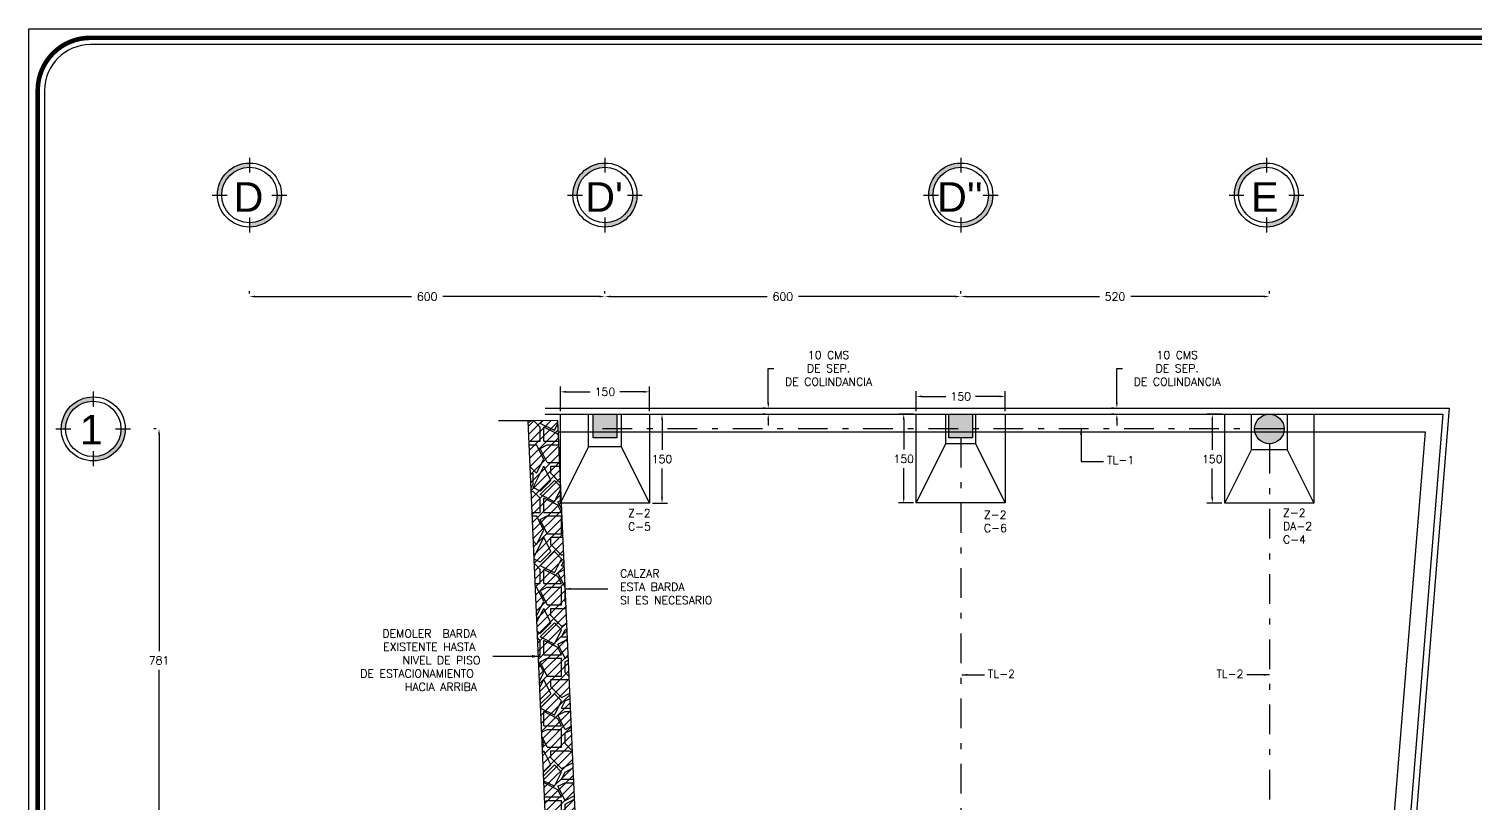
# Model space of a CAD drawing. Header units: millimetres. Extents: x -478 to -58, y -79 to 80.
# Drawn here: x -478.24 to -453.85, y 54.44 to 67.5 of the extents above; entities that cross this region are included whole.
import ezdxf
from ezdxf.enums import TextEntityAlignment as Align

# ---------------------------------------------------------------- set-up
doc = ezdxf.new("R2010")
doc.units = ezdxf.units.MM
doc.header["$MEASUREMENT"] = 0
doc.linetypes.add('DASHDOT2', pattern=[0.5, 0.25, -0.125, 0, -0.125])
doc.layers.get('Defpoints').update_dxf_attribs({"color": 71})
for name, color, linetype in [('cimentacion', 2, 'Continuous'), ('COLUMNAS', 7, 'Continuous'), ('L1', 1, 'Continuous'), ('MURO', 4, 'Continuous'), ('texto', 5, 'Continuous'), ('trabes', 9, 'DASHDOT2')]:
    doc.layers.add(name, color=color, linetype=linetype)
doc.styles.add('ARIAL', font='arial.ttf')
doc.styles.add('PEQ', font='simplex.shx', dxfattribs={"height": 0.09})
doc.styles.add('ROMANS', font='simplex.shx')
doc.dimstyles.new('STANDARD$0', dxfattribs={"dimtxt": 0.135, "dimasz": 0.095, "dimexe": 0.09, "dimexo": 0.05, "dimgap": 0.09, "dimtad": 0, "dimtih": 1, "dimtoh": 1, "dimdec": 0, "dimlfac": 100, "dimzin": 0, "dimdsep": 46, "dimtxsty": 'ROMANS', "dimcen": 0.09, "dimclrd": 1, "dimclre": 1, "dimclrt": 5, "dimadec": 0, "dimazin": 0, "dimtfac": 1, "dimtdec": 0, "dimtofl": 0, "dimtmove": 0, "dimatfit": 1, "dimfxl": 1, "dimtolj": 1, "dimtzin": 0, "dimarcsym": 0})

# ---------------------------------------------------------------- blocks, each defined once
blk = doc.blocks.new('EJES CREADOS')
h = blk.add_hatch(color=3)
h.paths.add_polyline_path([(-374.239, 17.488), (-374.167, 17.488, -0.414214), (-373.699, 17.956), (-373.699, 18.028, 0.414214)])
h.paths.add_polyline_path([(-373.159, 17.488), (-373.231, 17.488, -0.414214), (-373.699, 17.02), (-373.699, 16.948, 0.414214)])
at = {"color": 3}
for points in [[(-373.699, 18.118), (-373.699, 17.866)], [(-374.329, 17.488), (-374.077, 17.488)], [(-373.321, 17.488), (-373.069, 17.488)], [(-373.699, 17.11), (-373.699, 16.858)]]:
    blk.add_lwpolyline(points, dxfattribs=at)
for radius in [0.54, 0.468]:
    blk.add_circle((-373.699, 17.488), radius, dxfattribs=at)
blk = doc.blocks.new('*D20')
at = {"layer": 'COLUMNAS', "color": 1, "lineweight": -2}
for p, q in [((-476.097, 60.751), (-476.137, 60.751)), ((-476.047, 60.656), (-476.047, 57.001)), ((-476.047, 53.032), (-476.047, 56.686)), ((-476.097, 52.937), (-476.137, 52.937))]:
    blk.add_line(p, q, dxfattribs=at)
at = {"layer": 'COLUMNAS', "color": 1}
for points in [[(-476.063, 60.656), (-476.031, 60.656), (-476.047, 60.751)], [(-476.063, 53.032), (-476.031, 53.032), (-476.047, 52.937)]]:
    blk.add_solid(points, dxfattribs=at)
at = {"layer": 'Defpoints', "color": 0}
for p in [(-476.047, 60.751), (-476.047, 52.937), (-476.047, 52.937)]:
    blk.add_point(p, dxfattribs=at)
at = {"layer": 'COLUMNAS', "color": 5, "insert": (-476.047, 56.844), "char_height": 0.135, "attachment_point": 5, "style": 'ROMANS'}
blk.add_mtext('\\A1;781', dxfattribs=at)
blk = doc.blocks.new('*D26')
at = {"layer": 'COLUMNAS', "color": 1, "lineweight": -2}
for p, q in [((-474.522, 63.034), (-474.522, 63.074)), ((-474.427, 62.984), (-471.787, 62.984)), ((-468.621, 62.984), (-471.26, 62.984)), ((-468.526, 63.034), (-468.526, 63.074))]:
    blk.add_line(p, q, dxfattribs=at)
at = {"layer": 'COLUMNAS', "color": 1}
for points in [[(-474.427, 62.999), (-474.427, 62.968), (-474.522, 62.984)], [(-468.621, 62.999), (-468.621, 62.968), (-468.526, 62.984)]]:
    blk.add_solid(points, dxfattribs=at)
at = {"layer": 'Defpoints', "color": 0}
for p in [(-474.522, 62.984), (-468.526, 62.984), (-468.526, 62.984)]:
    blk.add_point(p, dxfattribs=at)
at = {"layer": 'COLUMNAS', "color": 5, "insert": (-471.524, 62.984), "char_height": 0.135, "attachment_point": 5, "style": 'ROMANS'}
blk.add_mtext('\\A1;600', dxfattribs=at)
blk = doc.blocks.new('*D27')
at = {"layer": 'COLUMNAS', "color": 1, "lineweight": -2}
for p, q in [((-468.526, 63.034), (-468.526, 63.074)), ((-468.431, 62.984), (-465.788, 62.984)), ((-462.619, 62.984), (-465.261, 62.984)), ((-462.524, 63.034), (-462.524, 63.074))]:
    blk.add_line(p, q, dxfattribs=at)
at = {"layer": 'COLUMNAS', "color": 1}
for points in [[(-468.431, 62.999), (-468.431, 62.968), (-468.526, 62.984)], [(-462.619, 62.999), (-462.619, 62.968), (-462.524, 62.984)]]:
    blk.add_solid(points, dxfattribs=at)
at = {"layer": 'Defpoints', "color": 0}
for p in [(-468.526, 62.984), (-462.524, 62.984), (-462.524, 62.984)]:
    blk.add_point(p, dxfattribs=at)
at = {"layer": 'COLUMNAS', "color": 5, "insert": (-465.525, 62.984), "char_height": 0.135, "attachment_point": 5, "style": 'ROMANS'}
blk.add_mtext('\\A1;600', dxfattribs=at)
blk = doc.blocks.new('*D28')
at = {"layer": 'COLUMNAS', "color": 1, "lineweight": -2}
for p, q in [((-462.524, 63.034), (-462.524, 63.074)), ((-462.429, 62.984), (-460.185, 62.984)), ((-457.414, 62.984), (-459.658, 62.984)), ((-457.319, 63.034), (-457.319, 63.074))]:
    blk.add_line(p, q, dxfattribs=at)
at = {"layer": 'COLUMNAS', "color": 1}
for points in [[(-462.429, 62.999), (-462.429, 62.968), (-462.524, 62.984)], [(-457.414, 62.999), (-457.414, 62.968), (-457.319, 62.984)]]:
    blk.add_solid(points, dxfattribs=at)
at = {"layer": 'Defpoints', "color": 0}
for p in [(-462.524, 62.984), (-457.319, 62.984), (-457.319, 62.984)]:
    blk.add_point(p, dxfattribs=at)
at = {"layer": 'COLUMNAS', "color": 5, "insert": (-459.922, 62.984), "char_height": 0.135, "attachment_point": 5, "style": 'ROMANS'}
blk.add_mtext('\\A1;520', dxfattribs=at)
blk = doc.blocks.new('*D43')
at = {"layer": 'COLUMNAS', "color": 1, "lineweight": -2}
for p, q in [((-469.276, 61.049), (-469.276, 61.466)), ((-469.181, 61.376), (-468.776, 61.376)), ((-467.871, 61.376), (-468.275, 61.376)), ((-467.776, 61.049), (-467.776, 61.466))]:
    blk.add_line(p, q, dxfattribs=at)
at = {"layer": 'COLUMNAS', "color": 1}
for points in [[(-469.181, 61.392), (-469.181, 61.36), (-469.276, 61.376)], [(-467.871, 61.392), (-467.871, 61.36), (-467.776, 61.376)]]:
    blk.add_solid(points, dxfattribs=at)
at = {"layer": 'Defpoints', "color": 0}
for p in [(-467.776, 61.376), (-469.276, 60.999), (-467.776, 60.999)]:
    blk.add_point(p, dxfattribs=at)
at = {"layer": 'COLUMNAS', "color": 5, "insert": (-468.526, 61.376), "char_height": 0.135, "attachment_point": 5, "style": 'ROMANS'}
blk.add_mtext('\\A1;150', dxfattribs=at)
blk = doc.blocks.new('*D44')
at = {"layer": 'COLUMNAS', "color": 1, "lineweight": -2}
for p, q in [((-467.726, 60.999), (-467.473, 60.999)), ((-467.563, 60.904), (-467.563, 60.4)), ((-467.563, 59.594), (-467.563, 60.085)), ((-467.726, 59.499), (-467.473, 59.499))]:
    blk.add_line(p, q, dxfattribs=at)
at = {"layer": 'COLUMNAS', "color": 1}
for points in [[(-467.579, 60.904), (-467.547, 60.904), (-467.563, 60.999)], [(-467.579, 59.594), (-467.547, 59.594), (-467.563, 59.499)]]:
    blk.add_solid(points, dxfattribs=at)
at = {"layer": 'Defpoints', "color": 0}
for p in [(-467.776, 60.999), (-467.563, 60.999), (-467.776, 59.499)]:
    blk.add_point(p, dxfattribs=at)
at = {"layer": 'COLUMNAS', "color": 5, "insert": (-467.563, 60.242), "char_height": 0.135, "attachment_point": 5, "style": 'ROMANS'}
blk.add_mtext('\\A1;150', dxfattribs=at)
blk = doc.blocks.new('*D48')
at = {"layer": 'COLUMNAS', "color": 1, "lineweight": -2}
for p, q in [((-463.274, 61.051), (-463.274, 61.388)), ((-463.179, 61.298), (-462.775, 61.298)), ((-461.869, 61.298), (-462.273, 61.298)), ((-461.774, 61.051), (-461.774, 61.388))]:
    blk.add_line(p, q, dxfattribs=at)
at = {"layer": 'COLUMNAS', "color": 1}
for points in [[(-463.179, 61.314), (-463.179, 61.282), (-463.274, 61.298)], [(-461.869, 61.314), (-461.869, 61.282), (-461.774, 61.298)]]:
    blk.add_solid(points, dxfattribs=at)
at = {"layer": 'Defpoints', "color": 0}
for p in [(-461.774, 61.298), (-463.274, 61.001), (-461.774, 61.001)]:
    blk.add_point(p, dxfattribs=at)
at = {"layer": 'COLUMNAS', "color": 5, "insert": (-462.524, 61.298), "char_height": 0.135, "attachment_point": 5, "style": 'ROMANS'}
blk.add_mtext('\\A1;150', dxfattribs=at)
blk = doc.blocks.new('*D49')
at = {"layer": 'COLUMNAS', "color": 1, "lineweight": -2}
for p, q in [((-463.324, 61.001), (-463.576, 61.001)), ((-463.486, 60.906), (-463.486, 60.401)), ((-463.486, 59.596), (-463.486, 60.086)), ((-463.324, 59.501), (-463.576, 59.501))]:
    blk.add_line(p, q, dxfattribs=at)
at = {"layer": 'COLUMNAS', "color": 1}
for points in [[(-463.502, 60.906), (-463.471, 60.906), (-463.486, 61.001)], [(-463.502, 59.596), (-463.471, 59.596), (-463.486, 59.501)]]:
    blk.add_solid(points, dxfattribs=at)
at = {"layer": 'Defpoints', "color": 0}
for p in [(-463.486, 61.001), (-463.274, 61.001), (-463.274, 59.501)]:
    blk.add_point(p, dxfattribs=at)
at = {"layer": 'COLUMNAS', "color": 5, "insert": (-463.486, 60.244), "char_height": 0.135, "attachment_point": 5, "style": 'ROMANS'}
blk.add_mtext('\\A1;150', dxfattribs=at)
blk = doc.blocks.new('*D186')
at = {"layer": 'COLUMNAS', "color": 1, "lineweight": -2}
for p, q in [((-458.119, 60.999), (-458.372, 60.999)), ((-458.282, 60.904), (-458.282, 60.4)), ((-458.282, 59.594), (-458.282, 60.085)), ((-458.119, 59.499), (-458.372, 59.499))]:
    blk.add_line(p, q, dxfattribs=at)
at = {"layer": 'COLUMNAS', "color": 1}
for points in [[(-458.297, 60.904), (-458.266, 60.904), (-458.282, 60.999)], [(-458.297, 59.594), (-458.266, 59.594), (-458.282, 59.499)]]:
    blk.add_solid(points, dxfattribs=at)
at = {"layer": 'Defpoints', "color": 0}
for p in [(-458.282, 60.999), (-458.069, 60.999), (-458.069, 59.499)]:
    blk.add_point(p, dxfattribs=at)
at = {"layer": 'COLUMNAS', "color": 5, "insert": (-458.282, 60.242), "char_height": 0.135, "attachment_point": 5, "style": 'ROMANS'}
blk.add_mtext('\\A1;150', dxfattribs=at)
blk = doc.blocks.new('*D216')
at = {"layer": 'COLUMNAS', "color": 1, "lineweight": -2}
for p, q in [((-465.771, 61.194), (-465.771, 61.772)), ((-465.771, 61.772), (-465.676, 61.772)), ((-465.821, 61.099), (-465.861, 61.099)), ((-465.821, 60.999), (-465.861, 60.999)), ((-465.771, 60.904), (-465.771, 60.809))]:
    blk.add_line(p, q, dxfattribs=at)
at = {"layer": 'COLUMNAS', "color": 1}
for points in [[(-465.787, 61.194), (-465.755, 61.194), (-465.771, 61.099)], [(-465.787, 60.904), (-465.755, 60.904), (-465.771, 60.999)]]:
    blk.add_solid(points, dxfattribs=at)
at = {"layer": 'Defpoints', "color": 0}
for p in [(-465.771, 61.099), (-465.771, 61.099), (-465.771, 60.999)]:
    blk.add_point(p, dxfattribs=at)
at = {"layer": 'COLUMNAS', "color": 5, "insert": (-464.754, 61.772), "char_height": 0.135, "attachment_point": 5, "style": 'ROMANS'}
blk.add_mtext('\\A1;10 CMS\\PDE SEP.\\PDE COLINDANCIA', dxfattribs=at)
blk = doc.blocks.new('*D217')
at = {"layer": 'COLUMNAS', "color": 1, "lineweight": -2}
for p, q in [((-459.891, 61.194), (-459.891, 61.772)), ((-459.891, 61.772), (-459.796, 61.772)), ((-459.941, 61.099), (-459.981, 61.099)), ((-459.941, 60.999), (-459.981, 60.999)), ((-459.891, 60.904), (-459.891, 60.809))]:
    blk.add_line(p, q, dxfattribs=at)
at = {"layer": 'COLUMNAS', "color": 1}
for points in [[(-459.907, 61.194), (-459.875, 61.194), (-459.891, 61.099)], [(-459.907, 60.904), (-459.875, 60.904), (-459.891, 60.999)]]:
    blk.add_solid(points, dxfattribs=at)
at = {"layer": 'Defpoints', "color": 0}
for p in [(-459.891, 61.099), (-459.891, 61.099), (-459.891, 60.999)]:
    blk.add_point(p, dxfattribs=at)
at = {"layer": 'COLUMNAS', "color": 5, "insert": (-458.873, 61.772), "char_height": 0.135, "attachment_point": 5, "style": 'ROMANS'}
blk.add_mtext('\\A1;10 CMS\\PDE SEP.\\PDE COLINDANCIA', dxfattribs=at)

msp = doc.modelspace()

# ---------------------------------------------------------------- hatches: boundary and pattern name
at = {"layer": 'L1'}
msp.add_hatch(color=256, dxfattribs=at).paths.add_polyline_path([(-468.32449, 60.59904), (-468.72449, 60.59904), (-468.72449, 60.99904), (-468.32449, 60.99904)])
h = msp.add_hatch(color=256, dxfattribs=at)
h.paths.add_polyline_path([(-462.32396, 60.99904), (-462.72396, 60.99904), (-462.72396, 60.69904), (-462.32396, 60.69904)])
h.paths.add_polyline_path([(-462.32396, 60.69904), (-462.72396, 60.69904), (-462.72396, 60.59904), (-462.32396, 60.59904)])
h = msp.add_hatch(color=256, dxfattribs=at)
edge = h.paths.add_edge_path()
edge.add_arc((-457.31908, 60.74904), 0.25, 0, 360)
h = msp.add_hatch(dxfattribs=at)
h.set_pattern_fill('PIETRA3', color=256, scale=1.2, style=0, pattern_type=2)
h.set_pattern_definition([(0, (0.24, 0), (1.2, 1.2), [0.36, -0.84]), (0, (0.96, 0.12), (1.2, 1.2), [0.3, -0.9]), (0, (0.9, 0.18), (1.2, 1.2), [0.24, -0.96]), (0, (0.54, 0.48), (1.2, 1.2), [0.18, -0.18, 0.24, -0.6]), (0, (0.54, 0.54), (1.2, 1.2), [0.24, -0.06, 0.3, -0.6]), (0, (0, 0.78), (1.2, 1.2), [0.3, -0.9]), (0, (1.14, 0.84), (1.2, 1.2), [0.3, -0.9]), (90, (0, 0.24), (-1.2, 1.2), [0.18, -1.02]), (90, (0.18, 1.14), (-1.2, 1.2), [0.12, -1.08]), (90, (0.24, 0), (-1.2, 1.2), [0.18, -1.02]), (90, (0.36, 1.08), (-1.2, 1.2), [0.06, -1.14]), (90, (0.42, 0.6), (-1.2, 1.2), [0.18, -1.02]), (90, (0.54, 0.18), (-1.2, 1.2), [0.3, -0.9]), (90, (0.66, 1.02), (-1.2, 1.2), [0.18, -1.02]), (90, (0.78, 0.54), (-1.2, 1.2), [0.24, -0.96]), (90, (0.84, 0.54), (-1.2, 1.2), [0.24, -0.96]), (90, (0.96, 0), (-1.2, 1.2), [0.12, -1.08]), (90, (1.14, 0.18), (-1.2, 1.2), [0.3, -0.9]), (45, (0.12, 0.12), (1e-16, 1.2), [0.5091168, -1.1879395]), (45, (0.24, 0.18), (1e-16, 1.2), [0.2545584, -1.442498]), (45, (0.78, 0.84), (1e-16, 1.2), [0.3394112, -1.357645]), (45, (0.78, 0.9), (1e-16, 1.2), [0.2545584, -1.442498]), (135, (0.36, 0.78), (-1.2, 1e-16), [0.0848532, -1.612203]), (135, (0.12, 0.12), (-1.2, 1e-16), [0.1697052, -1.527351]), (135, (0.48, 0.48), (-1.2, 1e-16), [0.1697052, -1.527351]), (135, (0.78, 0.78), (-1.2, 1e-16), [0.1697052, -1.527351]), (135, (1.14, 1.02), (-1.2, 1e-16), [0.2545584, -1.442498]), (135, (1.14, 0.96), (-1.2, 1e-16), [0.1697052, -1.527351]), (135, (1.08, 1.08), (-1.2, 1e-16), [0.1697052, -1.527351]), (135, (0.72, 0), (-1.2, 1e-16), [0.2545584, -1.442498]), (26.56505, (1.08, 0.72), (1.2, 5e-10), [0.13416, -2.5491216]), (26.56505, (0.78, 0.42), (1.2, 5e-10), [0.13416, -2.5491216]), (26.56505, (0.36, 0.78), (1.2, 5e-10), [0.26832, -2.4149616]), (26.56505, (0.42, 1.08), (1.2, 5e-10), [0.26832, -2.4149616]), (26.56505, (0.42, 0.78), (1.2, 5e-10), [0.26832, -2.4149616]), (26.56505, (1.14, 1.02), (1.2, 5e-10), [0.26832, -2.4149616]), (26.56505, (0, 0.42), (1.2, 5e-10), [0.402492, -2.2807896]), (26.56505, (0, 0.48), (1.2, 5e-10), [0.402492, -2.2807896]), (26.56505, (0, 0.96), (1.2, 5e-10), [0.402492, -2.2807896]), (63.43495, (0.6, 0.9), (6e-11, 1.2), [0.13416, -2.5491216]), (63.43495, (1.14, 0.84), (6e-11, 1.2), [0.13416, -1.6100016, 0.26832, -0.6708]), (63.43495, (1.02, 0.72), (6e-11, 1.2), [0.26832, -2.4149616]), (63.43495, (0.3, 0.84), (6e-11, 1.2), [0.26832, -2.4149616]), (63.43495, (0.24, 0.84), (6e-11, 1.2), [0.26832, -2.4149616]), (63.43495, (0.66, 0.96), (6e-11, 1.2), [0.402492, -2.2807896]), (116.56505, (0.36, 0.66), (-5e-10, 1.2), [0.13416, -2.5491216]), (116.56505, (1.14, 0.54), (-5e-10, 1.2), [0.13416, -2.5491216]), (116.56505, (0.9, 0.18), (-5e-10, 1.2), [0.26832, -2.4149616]), (116.56505, (0.84, 0.24), (-5e-10, 1.2), [0.26832, -2.4149616]), (116.56505, (0.96, 1.08), (-5e-10, 1.2), [0.26832, -2.4149616]), (116.56505, (0, 0.48), (-5e-10, 1.2), [0.26832, -2.4149616]), (116.56505, (0.6, 0), (-5e-10, 1.2), [0.402492, -2.2807896]), (153.43495, (1.02, 0.72), (-1.2, 6e-11), [0.26832, -2.4149616]), (153.43495, (1.08, 0.66), (-1.2, 6e-11), [0.26832, -2.4149616]), (153.43495, (0.18, 0.06), (-1.2, 6e-11), [0.13416, -2.5491216]), (153.43495, (0.54, 0.54), (-1.2, 6e-11), [0.13416, -2.5491216]), (153.43495, (0.78, 0.9), (-1.2, 6e-11), [0.13416, -2.5491216])])
h.paths.add_polyline_path([(-469.68147, 52.82881), (-469.29254, 52.82881), (-469.29254, 53.03131), (-469.68147, 53.03131)], flags=25)
h.paths.add_polyline_path([(-469.47176, 52.93669), (-469.27449, 52.93669), (-469.27449, 53.68669), (-469.00425, 53.68669), (-469.25974, 59.49904), (-469.27551, 59.49904), (-469.27551, 59.85788), (-469.32085, 60.88949), (-469.8213, 60.88857)])
h = msp.add_hatch(dxfattribs=at)
h.set_pattern_fill('ANSI31', color=256, scale=0.8, style=0)
h.paths.add_polyline_path([(-469.68147, 52.82881), (-469.29254, 52.82881), (-469.29254, 53.03131), (-469.68147, 53.03131)], flags=25)
h.paths.add_polyline_path([(-469.47176, 52.93669), (-469.27449, 52.93669), (-469.27449, 53.68669), (-469.00425, 53.68669), (-469.25974, 59.49904), (-469.27551, 59.49904), (-469.27551, 59.85788), (-469.32085, 60.88949), (-469.8213, 60.88857)])

# ---------------------------------------------------------------- linework, layer by layer
at = {"layer": 'cimentacion'}
for p, q in [((-463.27396, 59.50054), (-462.77396, 60.49904)), ((-462.27396, 60.49904), (-461.77396, 59.50054)), ((-469.27551, 59.49904), (-468.80051, 60.44904)), ((-468.25051, 60.44904), (-467.77551, 59.49904)), ((-458.06908, 59.49904), (-457.61908, 60.39904)), ((-457.01908, 60.39904), (-456.56908, 59.49904))]:
    msp.add_line(p, q, dxfattribs=at)
for points in [[(-469.27551, 60.99904), (-467.77551, 60.99904), (-467.77551, 59.49904), (-469.27551, 59.49904)], [(-468.80051, 60.99904), (-468.25051, 60.99904), (-468.25051, 60.44904), (-468.80051, 60.44904)], [(-463.27396, 61.00054), (-461.77396, 61.00054), (-461.77396, 59.50054), (-463.27396, 59.50054)], [(-462.77396, 60.99904), (-462.27396, 60.99904), (-462.27396, 60.49904), (-462.77396, 60.49904)], [(-458.06908, 60.99904), (-456.56908, 60.99904), (-456.56908, 59.49904), (-458.06908, 59.49904)], [(-457.61908, 60.99904), (-457.01908, 60.99904), (-457.01908, 60.39904), (-457.61908, 60.39904)]]:
    msp.add_lwpolyline(points, close=True, dxfattribs=at)
at = {"layer": 'L1'}
for p, q in [((-469.32085, 60.88949), (-469.8213, 60.88857)), ((-469.47176, 52.93669), (-469.8213, 60.88857)), ((-468.97128, 52.93669), (-469.32085, 60.88949))]:
    msp.add_line(p, q, dxfattribs=at)
for points in [[(-469.53492, 61.09904), (-454.28322, 61.09904), (-457.44806, 21.98805)], [(-469.53492, 60.99904), (-454.39164, 60.99904), (-457.54773, 21.99612)], [(-469.31248, 60.69904), (-454.69229, 60.69904), (-457.84777, 21.97881)]]:
    msp.add_lwpolyline(points, dxfattribs=at)
for points in [[(-468.32449, 60.59904), (-468.72449, 60.59904), (-468.72449, 60.99904), (-468.32449, 60.99904)], [(-462.32396, 60.59904), (-462.72396, 60.59904), (-462.72396, 60.99904), (-462.32396, 60.99904)]]:
    msp.add_lwpolyline(points, close=True, dxfattribs=at)
msp.add_circle((-457.31908, 60.74904), 0.25, dxfattribs=at)
at = {"layer": 'MURO'}
msp.add_line((-469.8213, 60.88857), (-470.32178, 60.88857), dxfattribs=at)
at = {"layer": 'texto', "color": 7}
msp.add_lwpolyline([(-478.24153, 1.65615), (-478.24153, 67.49957), (-434.74588, 67.49957), (-434.74588, 1.65615)], close=True, dxfattribs=at)
at = {"layer": 'texto', "const_width": 0.07718}
msp.add_lwpolyline([(-478.0933, 66.46207), (-478.0933, 2.74941, 0.41421356), (-477.20579, 1.86189), (-435.78338, 1.86189, 0.41421356), (-434.89587, 2.74941), (-434.89587, 66.46207, 0.41421356), (-435.78338, 67.34958), (-477.20579, 67.34958, 0.41421356)], format="xyb", close=True, dxfattribs=at)
at = {"layer": 'texto'}
msp.add_lwpolyline([(-477.97754, 66.46207), (-477.97754, 2.74941, 0.41421356), (-477.20579, 1.97766), (-435.78338, 1.97766, 0.41421356), (-435.01163, 2.74941), (-435.01163, 66.46207, 0.41421356), (-435.78338, 67.23382), (-477.20579, 67.23382, 0.41421356)], format="xyb", close=True, dxfattribs=at)
at = {"layer": 'trabes', "ltscale": 2}
for p, q in [((-457.06908, 60.74904), (-468.76589, 60.74904)), ((-462.52396, 60.59904), (-462.52296, 21.68215)), ((-457.31908, 60.49904), (-457.31908, 28.8708))]:
    msp.add_line(p, q, dxfattribs=at)

# ---------------------------------------------------------------- block references
at = {"layer": 'COLUMNAS'}
for p in [(-100.82254, 47.20898), (-94.82603, 47.20898), (-88.82448, 47.20898), (-83.66959, 47.20898), (-103.45759, 43.2627)]:
    msp.add_blockref('EJES CREADOS', p, dxfattribs=at)

# ---------------------------------------------------------------- texts
at = {"color": 6, "char_height": 0.135, "attachment_point": 1, "style": 'PEQ'}
for s, insert in [('Z-2\\PC-5', (-468.13604, 59.39505)), ('Z-2\\PC-6', (-462.13449, 59.37005)), ('Z-2\\PDA-2\\PC-4', (-457.08941, 59.40296))]:
    msp.add_mtext_dynamic_manual_height_columns(s, width=0.6165216, gutter_width=0.675, heights=[0], dxfattribs=dict(at, insert=insert))
at = {"color": 1, "style": 'ARIAL'}
for tag, p in [('D', (-474.53772, 64.66356)), ("D'", (-468.54121, 64.66356)), ("D''", (-462.53939, 64.66356)), ('E', (-457.39685, 64.66356)), ('1', (-477.18885, 60.73726))]:
    msp.add_attdef(tag, text='EJE', height=0.5, dxfattribs=at).set_placement(p, align=Align.MIDDLE)
at = {"layer": 'L1', "color": 5, "char_height": 0.135, "attachment_point": 4, "style": 'ROMANS'}
for insert in [(-460.02624, 60.19916), (-468.38802, 58.05331), (-461.96203, 56.65916), (-461.82385, 56.66787)]:
    msp.add_mtext('\\A1;', dxfattribs=dict(at, insert=insert))
at = {"layer": 'texto', "char_height": 0.135, "style": 'PEQ'}
for s, insert, attachment_point in [('TL-1', (-460.05621, 60.29241), 1), ('TL-2', (-462.06761, 56.68352), 1), ('TL-2', (-457.75598, 56.68352), 3)]:
    msp.add_mtext_dynamic_manual_height_columns(s, width=0.6165216, gutter_width=0.675, heights=[0], dxfattribs=dict(at, insert=insert, attachment_point=attachment_point))
at = {"layer": 'texto', "char_height": 0.135, "attachment_point": 4, "style": 'PEQ'}
for s, insert in [('CALZAR\\PESTA BARDA\\PSI ES NECESARIO', (-468.27079, 58.08459)), ('\\pi-1.8129;DEMOLER  BARDA\\P\\pi-1.8;EXISTENTE HASTA\\P\\pi-1.4721;NIVEL DE PISO\\P\\pi-2.1857;DE ESTACIONAMIENTO\\P\\pi-1.4336;HACIA ARRIBA', (-470.46689, 56.84747))]:
    msp.add_mtext(s, dxfattribs=dict(at, insert=insert))

# ---------------------------------------------------------------- dimensions: what is measured, and where the dimension line sits
at = {"layer": 'COLUMNAS'}
for base, p1, p2, picture, middle in [((-468.52551, 62.98364), (-474.52202, 62.98364), (-468.52551, 62.98364), '*D26', (-471.52376, 62.98364)), ((-462.52396, 62.98364), (-468.52551, 62.98364), (-462.52396, 62.98364), '*D27', (-465.52473, 62.98364)), ((-457.31908, 62.98364), (-462.52396, 62.98364), (-457.31908, 62.98364), '*D28', (-459.92152, 62.98364)), ((-467.77551, 61.37585), (-469.27551, 60.99904), (-467.77551, 60.99904), '*D43', (-468.52551, 61.37585)), ((-461.77396, 61.29804), (-463.27396, 61.00054), (-461.77396, 61.00054), '*D48', (-462.52396, 61.29804))]:
    dim = msp.add_linear_dim(base=base, p1=p1, p2=p2, dimstyle='STANDARD$0', dxfattribs=at)
    dim.commit()
    dim.dimension.update_dxf_attribs({"geometry": picture, "text_midpoint": middle})
for base, p1, p2, picture, middle in [((-465.77114, 61.09904), (-465.77114, 60.99904), (-465.77114, 61.09904), '*D216', (-464.75364, 61.7725)), ((-459.89083, 61.09904), (-459.89083, 60.99904), (-459.89083, 61.09904), '*D217', (-458.87333, 61.7725))]:
    dim = msp.add_linear_dim(base=base, p1=p1, p2=p2, angle=90, text='10 CMS\\PDE SEP.\\PDE COLINDANCIA', dimstyle='STANDARD$0', dxfattribs=at)
    dim.commit()
    dim.dimension.update_dxf_attribs({"geometry": picture, "text_midpoint": middle, "dimtype": 160})
for base, p1, p2, picture, middle in [((-467.563, 60.99904), (-467.77551, 59.49904), (-467.77551, 60.99904), '*D44', (-467.563, 60.24242)), ((-463.48647, 61.00054), (-463.27396, 59.50054), (-463.27396, 61.00054), '*D49', (-463.48647, 60.24391)), ((-458.28159, 60.99904), (-458.06908, 59.49904), (-458.06908, 60.99904), '*D186', (-458.28159, 60.24242))]:
    dim = msp.add_linear_dim(base=base, p1=p1, p2=p2, angle=90, dimstyle='STANDARD$0', dxfattribs=at)
    dim.commit()
    dim.dimension.update_dxf_attribs({"geometry": picture, "text_midpoint": middle, "dimtype": 160})
dim = msp.add_linear_dim(base=(-476.04712, 52.93669), p1=(-476.04712, 60.75054), p2=(-476.04712, 52.93669), angle=90, dimstyle='STANDARD$0', dxfattribs=at)
dim.commit()
dim.dimension.update_dxf_attribs({"geometry": '*D20', "text_midpoint": (-476.04712, 56.84362)})

# ---------------------------------------------------------------- leaders
at = {"layer": 'L1'}
for points in [[(-460.49565, 60.74904), (-460.49565, 60.19916), (-460.11624, 60.19916)], [(-469.19619, 58.05331), (-468.47802, 58.05331)], [(-462.50603, 56.60016), (-462.1253, 56.60016)], [(-457.31755, 56.60016), (-457.69828, 56.60016)]]:
    msp.add_leader(points, dimstyle='STANDARD$0', dxfattribs=at)
msp.add_leader([(-469.61986, 56.91263), (-470.41505, 56.91263)], dimstyle='STANDARD$0', override={"dimasz": 0.135}, dxfattribs=at)

doc.saveas('drawing.dxf')
